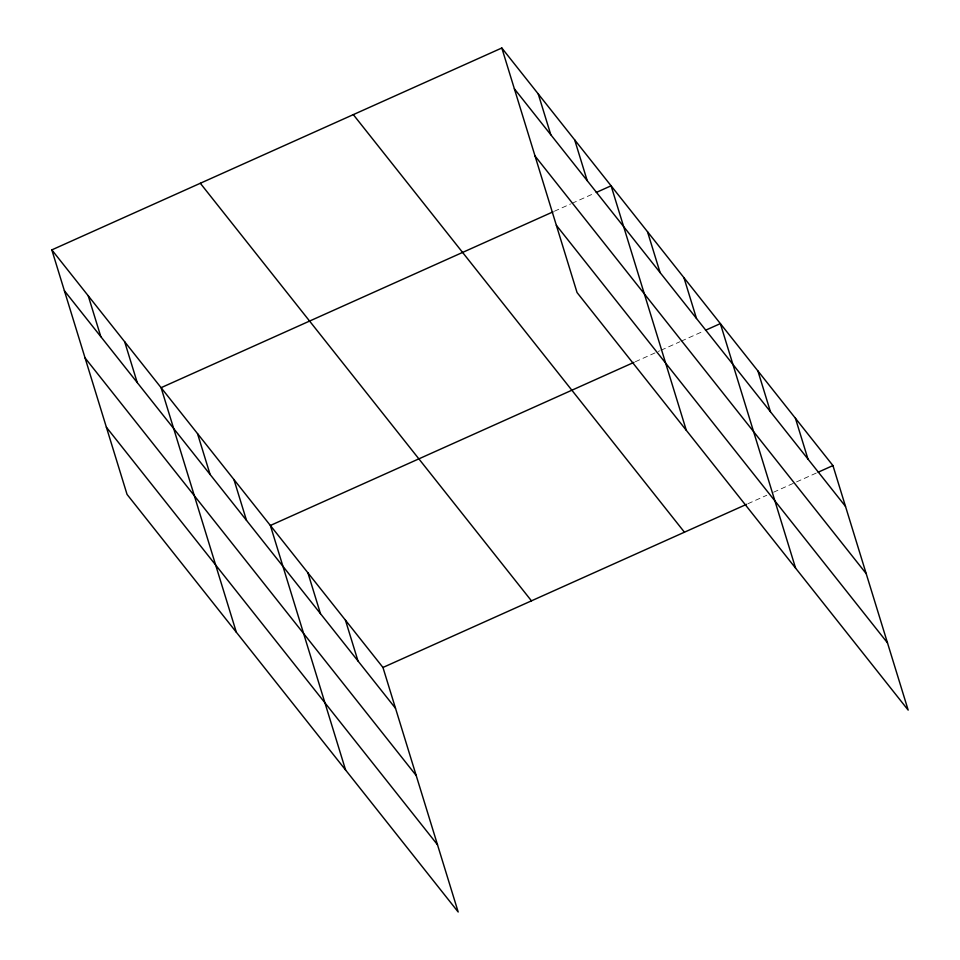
<?xml version="1.0" encoding="UTF-8"?>
<svg xmlns="http://www.w3.org/2000/svg" width="960" height="960" viewBox="0 0 960 960"><rect width="100%" height="100%" fill="white"/><g stroke="black" fill="none" stroke-linecap="round" stroke-linejoin="round"><path stroke-width="0.72" stroke-dasharray="4.8 3.6" d="M554.388 211.236L570.588 203.976M571.944 203.364L594.888 193.068M635.316 361.752L659.616 350.856M660.96 350.256L679.86 341.772M681.216 341.16L702.816 331.476M747.9 503.736L766.8 495.252M773.544 492.228L816.744 472.848"/><path stroke-width="1.44" d="M51.828 249.888L382.956 667.464L458.184 912L127.056 494.424L51.828 249.888L501.816 48L832.944 465.576L908.172 710.112L577.044 292.536L501.816 48M553.044 211.848L161.1 387.684L236.328 632.22M596.244 192.468L611.088 185.796L686.316 430.344M633.96 362.364L270.372 525.48L345.6 770.028M705.516 330.264L720.36 323.604L795.588 568.14M382.956 667.464L746.544 504.336M818.1 472.236L832.944 465.576M514.38 88.824L845.508 506.4M535.056 156.048L866.184 573.624M556.368 225.312L887.496 642.888M353.316 114.624L684.444 532.2M200.316 183.264L531.456 600.84M64.38 290.712L395.508 708.288M85.068 357.936L416.196 775.512M106.368 427.2L437.508 844.776M795.42 418.248L807.972 459.084M757.896 370.932L770.448 411.756M683.94 277.668L696.492 318.492M647.508 231.732L660.072 272.556M574.668 139.872L587.22 180.696M538.236 93.936L550.8 134.76M345.432 620.136L357.984 660.96M307.896 572.808L320.46 613.632M233.94 479.556L246.504 520.38M197.52 433.62L210.084 474.444M124.668 341.748L137.232 382.572M88.248 295.812L100.812 336.648"/></g></svg>
